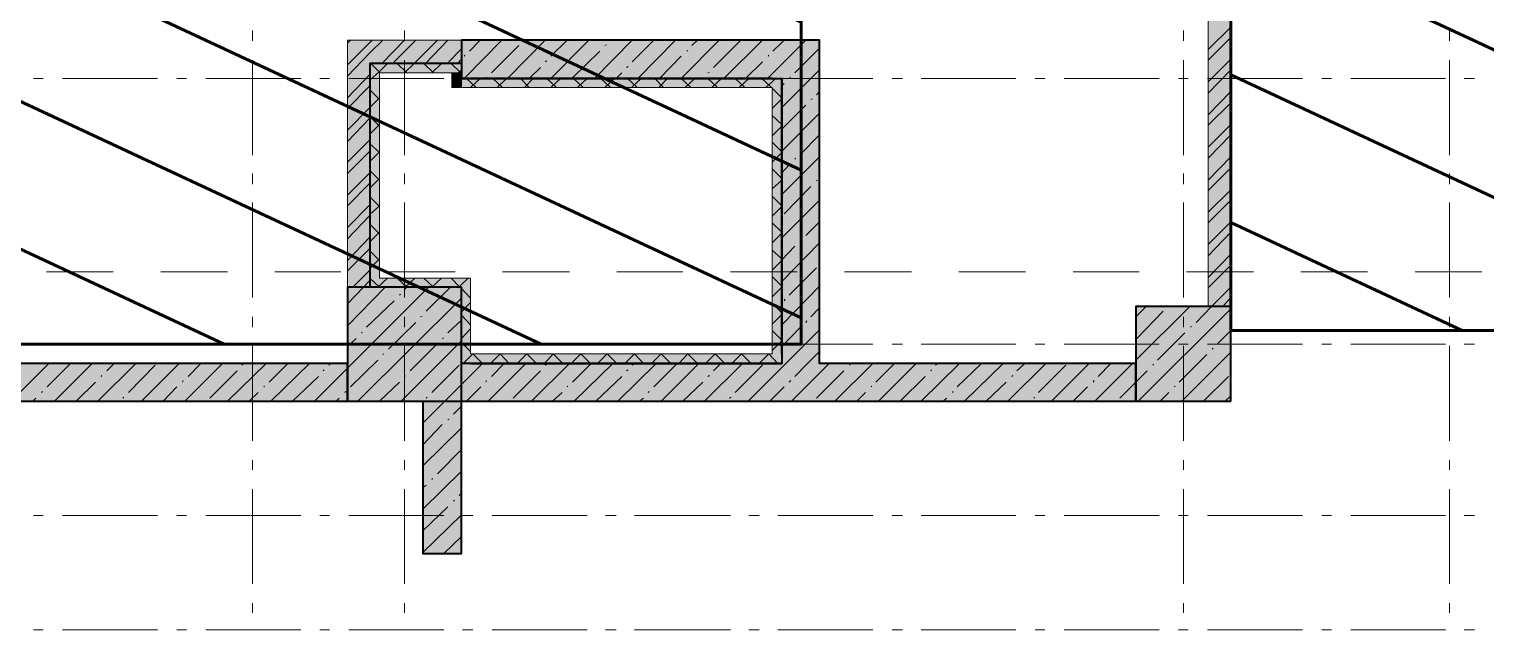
# Model space of a CAD drawing. Header units: millimetres. Extents: x -164500 to 426394, y -23753 to 102118.
# Drawn here: x -91687 to -84018, y 11070 to 14232 of the extents above; entities that cross this region are included whole.
import ezdxf

# ---------------------------------------------------------------- set-up
doc = ezdxf.new("R2010")
doc.units = ezdxf.units.MM
doc.layers.add('0) шлифовка', color=5, linetype='Continuous', lineweight=60)
doc.layers.add('PDF _Геометрия', color=7, linetype='Continuous', true_color=0x1f1f1f)
doc.layers.add('PDF _Сплошная заливка', color=7, linetype='Continuous', true_color=0xffffff)
doc.linetypes.add('зигзаг', pattern='A,0.00254,-5.08,[131,ltypeshp.shx,S=5.08,R=0,X=-5.08,Y=0],-10.16,[131,ltypeshp.shx,S=5.08,R=180,X=5.08,Y=0],-5.08', length=20.32254)
pattern_1 = [(155, (205553.1, 26879), (-297.8825, -638.811), [])]

msp = doc.modelspace()

# ---------------------------------------------------------------- hatches: boundary and pattern name
at = {"layer": '0) шлифовка', "true_color": 0x2776bb}
h = msp.add_hatch(dxfattribs=at)
h.set_pattern_fill('ANSI31', color=152, scale=222, angle=110)
h.set_pattern_definition(pattern_1)
h.paths.add_polyline_path([(-103568.231, 12573.656), (-87622.634, 12573.656), (-87622.634, 27392.385), (-103568.231, 27392.385)])
h = msp.add_hatch(dxfattribs=at)
h.set_pattern_fill('ANSI31', color=152, scale=222, angle=110)
h.set_pattern_definition(pattern_1)
h.paths.add_polyline_path([(-85360.427, 12645.674), (-71681.274, 12645.674), (-71681.274, 15572.987), (-85360.427, 15572.987)])
at = {"layer": 'PDF _Сплошная заливка', "linetype": 'зигзаг', "transparency": 33554559}
h = msp.add_hatch(color=256, dxfattribs=at)
h.paths.add_polyline_path([(-85479.045, 15462.843), (-85360.444, 15462.843), (-85360.444, 15725.496), (-85479.045, 15725.496)])
h.paths.add_polyline_path([(-85360.444, 14365.63), (-85479.045, 14365.63), (-85479.045, 12772.764), (-85360.444, 12772.764)])

# ---------------------------------------------------------------- linework, layer by layer
at = {"layer": '0) шлифовка'}
for points in [[(-103568.231, 12573.656), (-87622.634, 12573.656), (-87622.634, 27392.385), (-103568.231, 27392.385)], [(-85360.427, 12645.674), (-71681.274, 12645.674), (-71681.274, 15572.987), (-85360.427, 15572.987)]]:
    msp.add_lwpolyline(points, close=True, dxfattribs=at)
at = {"layer": 'PDF _Геометрия', "color": 16, "lineweight": 9, "true_color": 0x800000}
msp.add_lwpolyline([(-85360.427, 12772.764), (-85360.427, 14365.63), (-85479.045, 14365.63), (-85479.045, 12772.764)], close=True, dxfattribs=at)
at = {"layer": 'PDF _Геометрия', "color": 7, "lineweight": 9}
for points in [[(-90511.821, 14170.758), (-90511.821, 14225.83)], [(-89711.152, 14170.758), (-89711.152, 14225.83)], [(-85610.371, 14170.758), (-85610.371, 14225.83)], [(-84208.142, 14170.758), (-84208.142, 14225.83)], [(-90511.821, 13569.197), (-90511.821, 14069.086)], [(-89410.371, 13971.65), (-89410.371, 13925.05), (-87775.143, 13925.05), (-87775.143, 12522.82), (-89363.772, 12522.82), (-89363.772, 12921.037), (-89410.371, 12921.037), (-89842.478, 12921.037), (-89842.478, 14001.304), (-89410.371, 14001.304), (-89410.371, 14052.14)], [(-89711.152, 13569.197), (-89711.152, 14069.086)], [(-85610.371, 13569.197), (-85610.371, 14069.086)], [(-84208.142, 13569.197), (-84208.142, 14069.086)], [(-91664.106, 13971.65), (-91613.27, 13971.65)], [(-91511.598, 13971.65), (-91011.709, 13971.65)], [(-90910.037, 13971.65), (-90859.201, 13971.65)], [(-90757.529, 13971.65), (-90257.64, 13971.65)], [(-90155.968, 13971.65), (-90105.132, 13971.65)], [(-90003.459, 13971.65), (-89503.571, 13971.65)], [(-89406.135, 13971.65), (-89351.063, 13971.65)], [(-89249.39, 13971.65), (-88749.502, 13971.65)], [(-88652.066, 13971.65), (-88596.993, 13971.65)], [(-88499.557, 13971.65), (-87995.433, 13971.65)], [(-87897.997, 13971.65), (-87842.924, 13971.65)], [(-87724.307, 13971.65), (-87775.143, 13971.65)], [(-87745.488, 13971.65), (-87245.6, 13971.65)], [(-87143.928, 13971.65), (-87088.855, 13971.65)], [(-86991.419, 13971.65), (-86491.531, 13971.65)], [(-86389.858, 13971.65), (-86339.022, 13971.65)], [(-86237.35, 13971.65), (-85737.462, 13971.65)], [(-85635.789, 13971.65), (-85584.953, 13971.65)], [(-85483.281, 13971.65), (-84983.392, 13971.65)], [(-84881.72, 13971.65), (-84830.884, 13971.65)], [(-84729.212, 13971.65), (-84229.323, 13971.65)], [(-84131.887, 13971.65), (-84076.815, 13971.65)], [(-90511.821, 13416.689), (-90511.821, 13471.761)], [(-89711.152, 13416.689), (-89711.152, 13471.761)], [(-85610.371, 13416.689), (-85610.371, 13471.761)], [(-84208.142, 13416.689), (-84208.142, 13471.761)], [(-90511.821, 12819.364), (-90511.821, 13319.253)], [(-89711.152, 12819.364), (-89711.152, 13319.253)], [(-85610.371, 12819.364), (-85610.371, 13319.253)], [(-84208.142, 12819.364), (-84208.142, 13319.253)], [(-89893.314, 12874.437), (-89410.371, 12874.437), (-89410.371, 12471.984), (-89363.772, 12471.984)], [(-90511.821, 12662.62), (-90511.821, 12717.692)], [(-89711.152, 12662.62), (-89711.152, 12717.692)], [(-85610.371, 12662.62), (-85610.371, 12717.692)], [(-84208.142, 12662.62), (-84208.142, 12717.692)], [(-91664.106, 12573.656), (-91613.27, 12573.656)], [(-91511.598, 12573.656), (-91011.709, 12573.656)], [(-90910.037, 12573.656), (-90859.201, 12573.656)], [(-90757.529, 12573.656), (-90257.64, 12573.656)], [(-90511.821, 12065.295), (-90511.821, 12565.184)], [(-90155.968, 12573.656), (-90105.132, 12573.656)], [(-90003.459, 12573.656), (-89503.571, 12573.656)], [(-89711.152, 12065.295), (-89711.152, 12565.184)], [(-89406.135, 12573.656), (-89351.063, 12573.656)], [(-89249.39, 12573.656), (-88749.502, 12573.656)], [(-88652.066, 12573.656), (-88596.993, 12573.656)], [(-88499.557, 12573.656), (-87995.433, 12573.656)], [(-87897.997, 12573.656), (-87842.924, 12573.656)], [(-87745.488, 12573.656), (-87245.6, 12573.656)], [(-87724.307, 12471.984), (-87724.307, 12522.82)], [(-87143.928, 12573.656), (-87088.855, 12573.656)], [(-86991.419, 12573.656), (-86491.531, 12573.656)], [(-86389.858, 12573.656), (-86339.022, 12573.656)], [(-86237.35, 12573.656), (-85737.462, 12573.656)], [(-85635.789, 12573.656), (-85584.953, 12573.656)], [(-85610.371, 12065.295), (-85610.371, 12565.184)], [(-85483.281, 12573.656), (-84983.392, 12573.656)], [(-84881.72, 12573.656), (-84830.884, 12573.656)], [(-84729.212, 12573.656), (-84229.323, 12573.656)], [(-84208.142, 12065.295), (-84208.142, 12565.184)], [(-84131.887, 12573.656), (-84076.815, 12573.656)], [(-90511.821, 11912.787), (-90511.821, 11963.623)], [(-89711.152, 11912.787), (-89711.152, 11963.623)], [(-85610.371, 11912.787), (-85610.371, 11963.623)], [(-84208.142, 11912.787), (-84208.142, 11963.623)], [(-90511.821, 11311.226), (-90511.821, 11811.115)], [(-89711.152, 11311.226), (-89711.152, 11811.115)], [(-85610.371, 11311.226), (-85610.371, 11811.115)], [(-84208.142, 11311.226), (-84208.142, 11811.115)], [(-91664.106, 11671.315), (-91613.27, 11671.315)], [(-91511.598, 11671.315), (-91011.709, 11671.315)], [(-90910.037, 11671.315), (-90859.201, 11671.315)], [(-90757.529, 11671.315), (-90257.64, 11671.315)], [(-90155.968, 11671.315), (-90105.132, 11671.315)], [(-90003.459, 11671.315), (-89503.571, 11671.315)], [(-89406.135, 11671.315), (-89351.063, 11671.315)], [(-89249.39, 11671.315), (-88749.502, 11671.315)], [(-88652.066, 11671.315), (-88596.993, 11671.315)], [(-88499.557, 11671.315), (-87995.433, 11671.315)], [(-87897.997, 11671.315), (-87842.924, 11671.315)], [(-87745.488, 11671.315), (-87245.6, 11671.315)], [(-87143.928, 11671.315), (-87088.855, 11671.315)], [(-86991.419, 11671.315), (-86491.531, 11671.315)], [(-86389.858, 11671.315), (-86339.022, 11671.315)], [(-86237.35, 11671.315), (-85737.462, 11671.315)], [(-85635.789, 11671.315), (-85584.953, 11671.315)], [(-85483.281, 11671.315), (-84983.392, 11671.315)], [(-84881.72, 11671.315), (-84830.884, 11671.315)], [(-84729.212, 11671.315), (-84229.323, 11671.315)], [(-84131.887, 11671.315), (-84076.815, 11671.315)], [(-90511.821, 11158.718), (-90511.821, 11209.554)], [(-89711.152, 11158.718), (-89711.152, 11209.554)], [(-85610.371, 11158.718), (-85610.371, 11209.554)], [(-84208.142, 11158.718), (-84208.142, 11209.554)], [(-91664.106, 11069.754), (-91613.27, 11069.754)], [(-91511.598, 11069.754), (-91011.709, 11069.754)], [(-90910.037, 11069.754), (-90859.201, 11069.754)], [(-90757.529, 11069.754), (-90257.64, 11069.754)], [(-90155.968, 11069.754), (-90105.132, 11069.754)], [(-90003.459, 11069.754), (-89503.571, 11069.754)], [(-89406.135, 11069.754), (-89351.063, 11069.754)], [(-89249.39, 11069.754), (-88749.502, 11069.754)], [(-88652.066, 11069.754), (-88596.993, 11069.754)], [(-88499.557, 11069.754), (-87995.433, 11069.754)], [(-87897.997, 11069.754), (-87842.924, 11069.754)], [(-87745.488, 11069.754), (-87245.6, 11069.754)], [(-87143.928, 11069.754), (-87088.855, 11069.754)], [(-86991.419, 11069.754), (-86491.531, 11069.754)], [(-86389.858, 11069.754), (-86339.022, 11069.754)], [(-86237.35, 11069.754), (-85737.462, 11069.754)], [(-85635.789, 11069.754), (-85584.953, 11069.754)], [(-85483.281, 11069.754), (-84983.392, 11069.754)], [(-84881.72, 11069.754), (-84830.884, 11069.754)], [(-84729.212, 11069.754), (-84229.323, 11069.754)], [(-84131.887, 11069.754), (-84076.815, 11069.754)]]:
    msp.add_lwpolyline(points, dxfattribs=at)
at = {"layer": 'PDF _Геометрия', "color": 15, "lineweight": 9, "true_color": 0xa54a4a}
for points in [[(-85479.045, 14124.158), (-85360.427, 14242.776)], [(-90011.932, 14043.667), (-89893.314, 14162.285), (-89880.605, 14174.994)], [(-90011.932, 13984.359), (-89893.314, 14107.213), (-89825.533, 14174.994)], [(-90011.932, 14158.049), (-89994.987, 14174.994)], [(-89829.769, 14052.14), (-89711.152, 14174.994)], [(-89774.697, 14052.14), (-89651.843, 14174.994)], [(-89660.316, 14052.14), (-89537.462, 14174.994)], [(-89601.007, 14052.14), (-89482.389, 14174.994)], [(-89486.625, 14052.14), (-89410.371, 14128.394)], [(-85479.045, 14069.086), (-85360.427, 14187.703)], [(-89431.553, 14052.14), (-89410.371, 14073.322)], [(-85479.045, 13954.704), (-85360.427, 14073.322)], [(-90011.932, 13869.977), (-89893.314, 13992.831)], [(-85479.045, 13895.395), (-85360.427, 14018.249)], [(-90011.932, 13814.905), (-89893.314, 13933.523)], [(-85479.045, 13781.014), (-85360.427, 13903.868)], [(-90011.932, 13700.524), (-89893.314, 13819.141)], [(-85479.045, 13725.942), (-85360.427, 13844.559)], [(-90011.932, 13641.215), (-89893.314, 13764.069)], [(-85479.045, 13611.56), (-85360.427, 13730.178)], [(-85479.045, 13552.252), (-85360.427, 13675.106)], [(-90011.932, 13531.07), (-89893.314, 13649.688)], [(-90011.932, 13471.761), (-89893.314, 13590.379)], [(-85479.045, 13437.87), (-85360.427, 13560.724)], [(-85479.045, 13382.798), (-85360.427, 13501.416)], [(-90011.932, 13357.38), (-89893.314, 13475.997)], [(-90011.932, 13302.307), (-89893.314, 13420.925)], [(-85479.045, 13268.417), (-85360.427, 13387.034)], [(-90011.932, 13187.926), (-89893.314, 13306.544)], [(-85479.045, 13213.344), (-85360.427, 13331.962)], [(-90011.932, 13128.617), (-89893.314, 13251.471)], [(-85479.045, 13098.963), (-85360.427, 13217.581)], [(-90011.932, 13014.236), (-89893.314, 13137.09)], [(-85479.045, 13039.654), (-85360.427, 13162.508)], [(-90011.932, 12959.164), (-89893.314, 13077.781)], [(-85479.045, 12925.273), (-85360.427, 13048.127)], [(-89982.278, 12874.437), (-89893.314, 12963.4)], [(-85479.045, 12870.2), (-85360.427, 12988.818)], [(-89927.205, 12874.437), (-89893.314, 12908.327)], [(-85462.099, 12772.764), (-85360.427, 12874.437)], [(-85402.79, 12772.764), (-85360.427, 12819.364)]]:
    msp.add_lwpolyline(points, dxfattribs=at)
at = {"layer": 'PDF _Геометрия', "color": 16, "lineweight": 9, "true_color": 0x800000}
for points in [[(-89842.478, 14052.14), (-89410.371, 14052.14), (-89410.371, 14174.994), (-89893.314, 14174.994), (-90011.932, 14174.994), (-90011.932, 12874.437), (-89893.314, 12874.437)], [(-89893.314, 12921.037), (-89893.314, 14052.14)]]:
    msp.add_lwpolyline(points, dxfattribs=at)
at = {"layer": 'PDF _Геометрия', "color": 7, "lineweight": 40}
for points in [[(-89613.716, 12272.876), (-89613.716, 11472.207), (-89410.371, 11472.207), (-89410.371, 12272.876), (-85860.316, 12272.876), (-85860.316, 12471.984), (-87525.199, 12471.984), (-87525.199, 14174.994), (-87724.307, 14174.994), (-89410.371, 14174.994), (-89410.371, 13971.65), (-87775.143, 13971.65), (-89410.371, 13971.65)], [(-89410.371, 14052.14), (-89842.478, 14052.14), (-89893.314, 14052.14), (-89893.314, 12921.037), (-89893.314, 12874.437)], [(-87775.143, 13971.65), (-87724.307, 13971.65), (-87724.307, 12522.82), (-87724.307, 12471.984), (-89363.772, 12471.984), (-89410.371, 12471.984)], [(-87724.307, 12522.82), (-87724.307, 13971.65)], [(-89363.772, 12471.984), (-87724.307, 12471.984)]]:
    msp.add_lwpolyline(points, dxfattribs=at)
at = {"layer": 'PDF _Геометрия', "lineweight": 9}
for points in [[(-89397.662, 13971.65), (-89198.554, 14174.994)], [(-89368.008, 14115.685), (-89312.935, 14174.994)], [(-89253.627, 14001.304), (-89109.591, 14145.34)], [(-89168.9, 13971.65), (-88969.792, 14174.994)], [(-88940.137, 13971.65), (-88741.029, 14174.994)], [(-88940.137, 14090.267), (-88855.41, 14174.994)], [(-88825.756, 13975.886), (-88681.72, 14115.685)], [(-88711.375, 13971.65), (-88512.267, 14174.994)], [(-88656.302, 14145.34), (-88647.83, 14149.576)], [(-88512.267, 14060.613), (-88397.885, 14174.994)], [(-88482.612, 13971.65), (-88283.504, 14174.994)], [(-88253.85, 13971.65), (-88054.741, 14174.994)], [(-88224.195, 14115.685), (-88219.959, 14119.922)], [(-88198.777, 14145.34), (-88169.123, 14174.994)], [(-88084.396, 14030.958), (-87940.36, 14174.994)], [(-88029.323, 13971.65), (-87825.979, 14174.994)], [(-87800.561, 13971.65), (-87724.307, 14047.904), (-87597.216, 14174.994)], [(-87770.906, 14115.685), (-87724.307, 14162.285), (-87711.598, 14174.994)], [(-87656.525, 14001.304), (-87525.199, 14132.631)], [(-89397.662, 14090.267), (-89393.426, 14094.504)], [(-88969.792, 14060.613), (-88961.319, 14064.849)], [(-88368.231, 13971.65), (-88253.85, 14090.267)], [(-87914.942, 13971.65), (-87825.979, 14060.613)], [(-87796.324, 14090.267), (-87792.088, 14094.504)], [(-89283.281, 13975.886), (-89279.045, 13980.122)], [(-89054.518, 13971.65), (-88995.21, 14030.958)], [(-88596.993, 13971.65), (-88567.339, 14001.304)], [(-88541.921, 14030.958), (-88533.448, 14035.195)], [(-88139.468, 13971.65), (-88139.468, 13975.886)], [(-88114.05, 14001.304), (-88105.578, 14005.54)], [(-87724.307, 13819.141), (-87525.199, 14018.249)], [(-87686.18, 13975.886), (-87677.707, 13980.122)], [(-87724.307, 13933.523), (-87711.598, 13946.232)], [(-87542.144, 13886.923), (-87525.199, 13903.868)], [(-87724.307, 13704.76), (-87597.216, 13831.85)], [(-87571.798, 13861.505), (-87563.326, 13865.741)], [(-87724.307, 13590.379), (-87525.199, 13789.487)], [(-87626.871, 13573.433), (-87525.199, 13675.106)], [(-87724.307, 13361.616), (-87525.199, 13560.724)], [(-87724.307, 13475.997), (-87686.18, 13518.361)], [(-87656.525, 13548.015), (-87652.289, 13552.252)], [(-87542.144, 13433.634), (-87537.908, 13437.87)], [(-87711.598, 13259.944), (-87571.798, 13403.98)], [(-87724.307, 13132.854), (-87525.199, 13331.962)], [(-87597.216, 13145.563), (-87525.199, 13217.581)], [(-87626.871, 13120.145), (-87622.634, 13124.381)], [(-87724.307, 12904.091), (-87525.199, 13107.436)], [(-87724.307, 13018.472), (-87656.525, 13090.49)], [(-87686.18, 12832.073), (-87542.144, 12976.109)], [(-90185.622, 12272.876), (-90011.932, 12446.566), (-89584.061, 12874.437)], [(-90011.932, 12671.092), (-89812.824, 12874.437)], [(-90011.932, 12785.474), (-89927.205, 12874.437)], [(-89956.86, 12272.876), (-89410.371, 12815.128)], [(-89736.57, 12832.073), (-89732.333, 12836.31)], [(-89711.152, 12861.728), (-89698.443, 12874.437)], [(-89596.77, 12747.346), (-89469.68, 12874.437)], [(-87724.307, 12675.329), (-87525.199, 12878.673)], [(-87711.598, 12802.419), (-87707.361, 12810.892)], [(-89910.26, 12662.62), (-89766.224, 12802.419)], [(-87571.798, 12717.692), (-87525.199, 12764.292)], [(-85860.316, 12717.692), (-85805.243, 12772.764)], [(-85860.316, 12488.929), (-85576.481, 12772.764)], [(-85856.079, 12603.311), (-85716.28, 12747.346)], [(-85847.607, 12272.876), (-85360.427, 12760.055)], [(-85542.59, 12688.038), (-85462.099, 12772.764)], [(-89795.879, 12548.238), (-89651.843, 12688.038)], [(-89626.425, 12717.692), (-89617.952, 12721.928)], [(-89482.389, 12632.965), (-89410.371, 12700.747)], [(-87724.307, 12560.947), (-87626.871, 12662.62)], [(-87597.216, 12688.038), (-87592.98, 12696.51)], [(-85572.244, 12662.62), (-85568.008, 12666.856)], [(-90011.932, 12560.947), (-89965.332, 12603.311)], [(-89939.914, 12632.965), (-89931.442, 12637.201)], [(-89728.097, 12272.876), (-89410.371, 12590.602)], [(-89512.044, 12603.311), (-89503.571, 12607.547)], [(-87902.233, 12272.876), (-87703.125, 12471.984), (-87525.199, 12649.911)], [(-85745.934, 12488.929), (-85601.899, 12632.965)], [(-85428.209, 12577.893), (-85360.427, 12645.674)], [(-89825.533, 12518.584), (-89821.297, 12522.82)], [(-89681.497, 12433.857), (-89537.462, 12577.893)], [(-87656.525, 12404.203), (-87588.744, 12471.984), (-87525.199, 12535.529)], [(-85631.553, 12374.548), (-85487.517, 12518.584)], [(-85618.844, 12272.876), (-85360.427, 12531.293)], [(-85457.863, 12548.238), (-85453.627, 12552.475)], [(-91782.724, 12272.876), (-91583.615, 12471.984)], [(-91592.088, 12349.13), (-91469.234, 12471.984)], [(-91553.961, 12272.876), (-91354.853, 12471.984)], [(-91325.199, 12272.876), (-91126.09, 12471.984)], [(-91278.599, 12433.857), (-91240.472, 12471.984)], [(-91164.217, 12319.476), (-91024.418, 12463.511)], [(-91096.436, 12272.876), (-90897.328, 12471.984)], [(-90867.673, 12272.876), (-90668.565, 12471.984)], [(-90850.728, 12404.203), (-90782.947, 12471.984)], [(-90736.347, 12289.821), (-90592.311, 12433.857)], [(-90643.147, 12272.876), (-90439.803, 12471.984)], [(-90566.893, 12463.511), (-90562.657, 12467.748)], [(-90422.857, 12374.548), (-90325.421, 12471.984)], [(-90414.385, 12272.876), (-90211.04, 12471.984)], [(-90139.022, 12433.857), (-90134.786, 12438.093)], [(-90109.368, 12463.511), (-90100.895, 12471.984)], [(-89994.987, 12349.13), (-89850.951, 12488.929)], [(-89613.716, 12158.495), (-89499.335, 12272.876), (-89410.371, 12361.839), (-89300.226, 12471.984)], [(-89567.116, 12319.476), (-89423.08, 12463.511)], [(-89270.572, 12272.876), (-89071.464, 12471.984)], [(-89253.627, 12404.203), (-89185.845, 12471.984)], [(-89139.245, 12289.821), (-88995.21, 12433.857)], [(-89041.809, 12272.876), (-88842.701, 12471.984)], [(-88969.792, 12463.511), (-88961.319, 12467.748)], [(-88825.756, 12374.548), (-88728.32, 12471.984)], [(-88817.283, 12272.876), (-88613.939, 12471.984)], [(-88588.521, 12272.876), (-88385.176, 12471.984)], [(-88541.921, 12433.857), (-88533.448, 12438.093)], [(-88512.267, 12463.511), (-88499.557, 12471.984)], [(-88397.885, 12349.13), (-88275.031, 12471.984)], [(-88359.758, 12272.876), (-88160.65, 12471.984)], [(-88130.996, 12272.876), (-87931.887, 12471.984)], [(-88084.396, 12433.857), (-88046.269, 12471.984)], [(-87970.015, 12319.476), (-87825.979, 12463.511)], [(-87673.471, 12272.876), (-87474.362, 12471.984)], [(-87542.144, 12289.821), (-87398.108, 12433.857)], [(-87444.708, 12272.876), (-87245.6, 12471.984)], [(-87368.454, 12463.511), (-87364.217, 12467.748)], [(-87228.654, 12374.548), (-87131.219, 12471.984)], [(-87215.945, 12272.876), (-87016.837, 12471.984)], [(-86991.419, 12272.876), (-86788.075, 12471.984)], [(-86940.583, 12433.857), (-86936.347, 12438.093)], [(-86915.165, 12463.511), (-86902.456, 12471.984)], [(-86800.784, 12349.13), (-86673.693, 12471.984)], [(-86762.657, 12272.876), (-86559.312, 12471.984)], [(-86533.894, 12272.876), (-86334.786, 12471.984)], [(-86487.294, 12433.857), (-86444.931, 12471.984)], [(-86372.913, 12319.476), (-86228.877, 12463.511)], [(-86305.132, 12272.876), (-86106.023, 12471.984)], [(-86076.369, 12272.876), (-85877.261, 12471.984)], [(-86059.424, 12404.203), (-85991.642, 12471.984)], [(-85945.042, 12289.821), (-85860.316, 12374.548), (-85801.007, 12433.857)], [(-85771.352, 12463.511), (-85767.116, 12467.748)], [(-91439.58, 12272.876), (-91337.908, 12374.548)], [(-91308.253, 12404.203), (-91304.017, 12408.439)], [(-90982.055, 12272.876), (-90910.037, 12349.13)], [(-90880.382, 12374.548), (-90876.146, 12383.021)], [(-90452.512, 12349.13), (-90448.275, 12353.366)], [(-90300.003, 12272.876), (-90164.44, 12404.203)], [(-89842.478, 12272.876), (-89736.57, 12374.548)], [(-89711.152, 12404.203), (-89706.915, 12408.439)], [(-89384.953, 12272.876), (-89308.699, 12349.13)], [(-89283.281, 12374.548), (-89279.045, 12383.021)], [(-88855.41, 12349.13), (-88851.174, 12353.366)], [(-88702.902, 12272.876), (-88567.339, 12404.203)], [(-88245.377, 12272.876), (-88139.468, 12374.548)], [(-88114.05, 12404.203), (-88105.578, 12408.439)], [(-87787.852, 12272.876), (-87711.598, 12349.13)], [(-87686.18, 12374.548), (-87677.707, 12383.021)], [(-87254.073, 12349.13), (-87249.836, 12353.366)], [(-87101.564, 12272.876), (-86970.238, 12404.203)], [(-86648.275, 12272.876), (-86542.367, 12374.548)], [(-86512.712, 12404.203), (-86508.476, 12408.439)], [(-86190.75, 12272.876), (-86114.496, 12349.13)], [(-86084.842, 12374.548), (-86080.605, 12383.021)], [(-85656.971, 12349.13), (-85652.735, 12353.366)], [(-85504.463, 12272.876), (-85373.136, 12404.203)], [(-91668.342, 12272.876), (-91651.397, 12289.821)], [(-91621.743, 12319.476), (-91617.506, 12323.712)], [(-91193.872, 12289.821), (-91189.636, 12294.058)], [(-90528.766, 12272.876), (-90482.166, 12319.476)], [(-90071.241, 12272.876), (-90054.296, 12289.821)], [(-90024.641, 12319.476), (-90020.405, 12323.712)], [(-89596.77, 12289.821), (-89592.534, 12294.058)], [(-88931.665, 12272.876), (-88880.828, 12319.476)], [(-88474.139, 12272.876), (-88452.958, 12289.821)], [(-88427.54, 12319.476), (-88423.303, 12323.712)], [(-87999.669, 12289.821), (-87991.196, 12294.058)], [(-87330.327, 12272.876), (-87283.727, 12319.476)], [(-86877.038, 12272.876), (-86855.856, 12289.821)], [(-86826.202, 12319.476), (-86821.966, 12323.712)], [(-86398.331, 12289.821), (-86394.095, 12294.058)], [(-85733.225, 12272.876), (-85686.625, 12319.476)], [(-85390.081, 12272.876), (-85360.427, 12302.53)], [(-89452.735, 12205.094), (-89410.371, 12247.458)], [(-89613.716, 12044.113), (-89512.044, 12150.022)], [(-89613.716, 11933.968), (-89410.371, 12133.077)], [(-89482.389, 12175.44), (-89478.153, 12179.676)], [(-89537.462, 11891.605), (-89410.371, 12018.695)], [(-89613.716, 11705.206), (-89410.371, 11904.314)], [(-89613.716, 11819.587), (-89596.77, 11832.296)], [(-89567.116, 11861.951), (-89562.88, 11866.187)], [(-89452.735, 11747.569), (-89448.498, 11751.806)], [(-89423.08, 11777.224), (-89410.371, 11789.933)], [(-89613.716, 11590.825), (-89482.389, 11717.915)], [(-89613.716, 11476.443), (-89410.371, 11675.552)], [(-89503.571, 11472.207), (-89410.371, 11561.17)]]:
    msp.add_lwpolyline(points, dxfattribs=at)
at = {"layer": 'PDF _Геометрия', "color": 251, "lineweight": 9, "true_color": 0x4a4a4a}
for points in [[(-89893.314, 13963.177), (-89842.478, 14009.777), (-89800.115, 14052.14)], [(-89842.478, 14001.304), (-89842.478, 14005.54), (-89889.078, 14052.14)], [(-89698.443, 14001.304), (-89749.279, 14052.14)], [(-89711.152, 14001.304), (-89660.316, 14052.14)], [(-89558.643, 14001.304), (-89609.479, 14052.14)], [(-89567.116, 14001.304), (-89516.28, 14052.14)], [(-89410.371, 14001.304), (-89414.608, 14001.304), (-89465.444, 14052.14)], [(-89461.207, 13967.413), (-89427.317, 14001.304), (-89410.371, 14018.249)], [(-89334.117, 13925.05), (-89384.953, 13971.65)], [(-89363.772, 13925.05), (-89312.935, 13971.65)], [(-89194.318, 13925.05), (-89245.154, 13971.65)], [(-89223.972, 13925.05), (-89173.136, 13971.65)], [(-89054.518, 13925.05), (-89101.118, 13971.65)], [(-89079.937, 13925.05), (-89033.337, 13971.65)], [(-88910.483, 13925.05), (-88961.319, 13971.65)], [(-88940.137, 13925.05), (-88889.301, 13971.65)], [(-88770.683, 13925.05), (-88821.52, 13971.65)], [(-88800.338, 13925.05), (-88749.502, 13971.65)], [(-88626.648, 13925.05), (-88677.484, 13971.65)], [(-88656.302, 13925.05), (-88605.466, 13971.65)], [(-88486.848, 13925.05), (-88537.685, 13971.65)], [(-88516.503, 13925.05), (-88465.667, 13971.65)], [(-88347.049, 13925.05), (-88393.649, 13971.65)], [(-88372.467, 13925.05), (-88325.867, 13971.65)], [(-88203.013, 13925.05), (-88253.85, 13971.65)], [(-88232.668, 13925.05), (-88181.832, 13971.65)], [(-88063.214, 13925.05), (-88114.05, 13971.65)], [(-88092.869, 13925.05), (-88042.032, 13971.65)], [(-87919.178, 13925.05), (-87970.015, 13971.65)], [(-87948.833, 13925.05), (-87897.997, 13971.65)], [(-87779.379, 13925.05), (-87830.215, 13971.65)], [(-87809.034, 13925.05), (-87775.143, 13954.704), (-87758.197, 13971.65)], [(-89842.478, 13861.505), (-89893.314, 13912.341)], [(-87724.307, 13869.977), (-87775.143, 13920.814)], [(-89893.314, 13819.141), (-89842.478, 13869.977)], [(-87775.143, 13814.905), (-87724.307, 13865.741)], [(-89842.478, 13721.705), (-89893.314, 13772.542)], [(-89893.314, 13679.342), (-89842.478, 13730.178)], [(-87724.307, 13730.178), (-87775.143, 13776.778)], [(-87775.143, 13670.869), (-87724.307, 13721.705)], [(-89842.478, 13581.906), (-89893.314, 13628.506)], [(-89893.314, 13535.306), (-89842.478, 13586.142)], [(-87724.307, 13586.142), (-87775.143, 13636.979)], [(-87775.143, 13531.07), (-87724.307, 13581.906)], [(-89842.478, 13437.87), (-89893.314, 13488.707)], [(-89893.314, 13395.507), (-89842.478, 13446.343)], [(-87724.307, 13446.343), (-87775.143, 13497.179)], [(-87775.143, 13391.271), (-87724.307, 13437.87)], [(-89842.478, 13298.071), (-89893.314, 13348.907)], [(-87724.307, 13302.307), (-87775.143, 13353.144)], [(-89893.314, 13255.708), (-89842.478, 13302.307)], [(-87775.143, 13247.235), (-87724.307, 13298.071)], [(-89842.478, 13154.035), (-89893.314, 13204.872)], [(-87724.307, 13162.508), (-87775.143, 13213.344)], [(-89893.314, 13111.672), (-89842.478, 13162.508)], [(-87775.143, 13107.436), (-87724.307, 13158.272)], [(-89842.478, 13014.236), (-89893.314, 13065.072)], [(-87724.307, 13022.709), (-87775.143, 13069.309)], [(-89893.314, 12971.873), (-89842.478, 13022.709)], [(-87775.143, 12963.4), (-87724.307, 13014.236)], [(-89842.478, 12874.437), (-89893.314, 12921.037)], [(-89893.314, 12921.037), (-89893.314, 12921.037)], [(-89850.951, 12874.437), (-89800.115, 12921.037)], [(-89698.443, 12874.437), (-89749.279, 12921.037)], [(-89706.915, 12874.437), (-89656.079, 12921.037)], [(-89558.643, 12874.437), (-89609.479, 12921.037)], [(-89567.116, 12874.437), (-89516.28, 12921.037)], [(-89418.844, 12874.437), (-89465.444, 12921.037)], [(-89423.08, 12874.437), (-89410.371, 12887.146), (-89376.481, 12921.037)], [(-87724.307, 12878.673), (-87775.143, 12929.509)], [(-89363.772, 12815.128), (-89410.371, 12865.964)], [(-87775.143, 12823.601), (-87724.307, 12874.437)], [(-89410.371, 12743.11), (-89363.772, 12793.946)], [(-87724.307, 12738.874), (-87775.143, 12789.71)], [(-89363.772, 12675.329), (-89410.371, 12726.165)], [(-87775.143, 12679.565), (-87724.307, 12730.401)], [(-89410.371, 12603.311), (-89363.772, 12654.147)], [(-89363.772, 12535.529), (-89410.371, 12582.129)], [(-87724.307, 12594.838), (-87775.143, 12645.674)], [(-87775.143, 12539.766), (-87724.307, 12590.602)], [(-89401.899, 12471.984), (-89363.772, 12510.111), (-89351.063, 12522.82), (-89300.226, 12471.984)], [(-89257.863, 12471.984), (-89207.027, 12522.82), (-89160.427, 12471.984)], [(-89118.064, 12471.984), (-89067.228, 12522.82), (-89016.391, 12471.984)], [(-88974.028, 12471.984), (-88927.428, 12522.82), (-88876.592, 12471.984)], [(-88834.229, 12471.984), (-88783.392, 12522.82), (-88732.556, 12471.984)], [(-88694.429, 12471.984), (-88643.593, 12522.82), (-88592.757, 12471.984)], [(-88550.394, 12471.984), (-88499.557, 12522.82), (-88452.958, 12471.984)], [(-88410.594, 12471.984), (-88359.758, 12522.82), (-88308.922, 12471.984)], [(-88266.559, 12471.984), (-88219.959, 12522.82), (-88169.123, 12471.984)], [(-88126.759, 12471.984), (-88075.923, 12522.82), (-88025.087, 12471.984)], [(-87986.96, 12471.984), (-87936.124, 12522.82), (-87885.288, 12471.984)], [(-87842.924, 12471.984), (-87792.088, 12522.82), (-87745.488, 12471.984)]]:
    msp.add_lwpolyline(points, dxfattribs=at)
at = {"layer": 'PDF _Геометрия', "color": 7, "lineweight": 9}
msp.add_lwpolyline([(-89461.207, 14001.304), (-89461.207, 13925.05), (-89410.371, 13925.05), (-89410.371, 14001.304)], close=True, dxfattribs=at)
at = {"layer": 'PDF _Геометрия', "color": 8, "lineweight": 9, "true_color": 0x808080}
for points in [[(-91596.324, 12954.927), (-91244.708, 12954.927)], [(-90994.764, 12954.927), (-90643.147, 12954.927)], [(-90393.203, 12954.927), (-90045.823, 12954.927)], [(-89795.879, 12954.927), (-89444.262, 12954.927)], [(-89194.318, 12954.927), (-88842.701, 12954.927)], [(-88592.757, 12954.927), (-88245.377, 12954.927)], [(-87995.433, 12954.927), (-87643.816, 12954.927)], [(-87393.872, 12954.927), (-87042.255, 12954.927)], [(-86792.311, 12954.927), (-86440.695, 12954.927)], [(-86190.75, 12954.927), (-85843.37, 12954.927)], [(-85593.426, 12954.927), (-85241.809, 12954.927)], [(-84991.865, 12954.927), (-84640.249, 12954.927)], [(-84390.304, 12954.927), (-84038.688, 12954.927)]]:
    msp.add_lwpolyline(points, dxfattribs=at)
at = {"layer": 'PDF _Геометрия', "color": 7, "lineweight": 40}
for points in [[(-89410.371, 12874.437), (-90011.932, 12874.437), (-90011.932, 12272.876), (-89410.371, 12272.876)], [(-85360.427, 12272.876), (-85360.427, 12772.764), (-85860.316, 12772.764), (-85860.316, 12272.876)], [(-94015.277, 12272.876), (-90011.932, 12272.876), (-90011.932, 12471.984), (-95417.506, 12471.984), (-95417.506, 12272.876), (-94214.385, 12272.876), (-94214.385, 11472.207), (-94015.277, 11472.207)]]:
    msp.add_lwpolyline(points, close=True, dxfattribs=at)
at = {"layer": 'PDF _Сплошная заливка', "linetype": 'зигзаг', "lineweight": 5, "transparency": 33554559}
for points in [[(-90011.932, 14174.994), (-90011.932, 12874.437), (-89893.331, 14174.994), (-89893.331, 12874.437)], [(-89893.314, 14174.994), (-89893.314, 14052.14), (-89410.388, 14174.994), (-89410.388, 14052.14)], [(-89410.371, 14174.994), (-89410.371, 13971.65), (-87724.324, 14174.994), (-87724.324, 13971.65)], [(-87724.307, 14174.994), (-87724.307, 12471.984), (-87525.215, 14174.994), (-87525.215, 12471.984)], [(-89893.314, 14052.14), (-89893.314, 12921.037), (-89842.495, 14052.14), (-89842.495, 12921.037)], [(-89842.478, 14052.14), (-89842.478, 14001.304), (-89410.388, 14052.14), (-89410.388, 14001.304)], [(-89461.207, 14001.304), (-89461.207, 13925.05), (-89410.388, 14001.304), (-89410.388, 13925.05)], [(-89410.371, 13971.65), (-89410.371, 13925.05), (-87775.16, 13971.65), (-87775.16, 13925.05)], [(-87775.143, 13971.65), (-87775.143, 12522.82), (-87724.323, 13971.65), (-87724.323, 12522.82)], [(-89893.314, 12921.037), (-89893.314, 12874.437), (-89410.388, 12921.037), (-89410.388, 12874.437)], [(-89410.371, 12921.037), (-89410.371, 12471.984), (-89363.788, 12921.037), (-89363.788, 12471.984)], [(-90011.932, 12874.437), (-90011.932, 12272.876), (-89410.388, 12874.437), (-89410.388, 12272.876)], [(-85860.316, 12772.764), (-85860.316, 12272.876), (-85360.444, 12772.764), (-85360.444, 12272.876)], [(-89363.772, 12522.82), (-89363.772, 12471.984), (-87724.324, 12522.82), (-87724.324, 12471.984)], [(-95417.506, 12471.984), (-95417.506, 12272.876), (-90011.932, 12471.984), (-90011.932, 12272.876)], [(-89410.371, 12471.984), (-89410.371, 12272.876), (-85860.333, 12471.984), (-85860.333, 12272.876)], [(-89613.716, 12272.876), (-89613.716, 11472.207), (-89410.388, 12272.876), (-89410.388, 11472.207)]]:
    msp.add_solid(points, dxfattribs=at)

doc.saveas('drawing.dxf')
